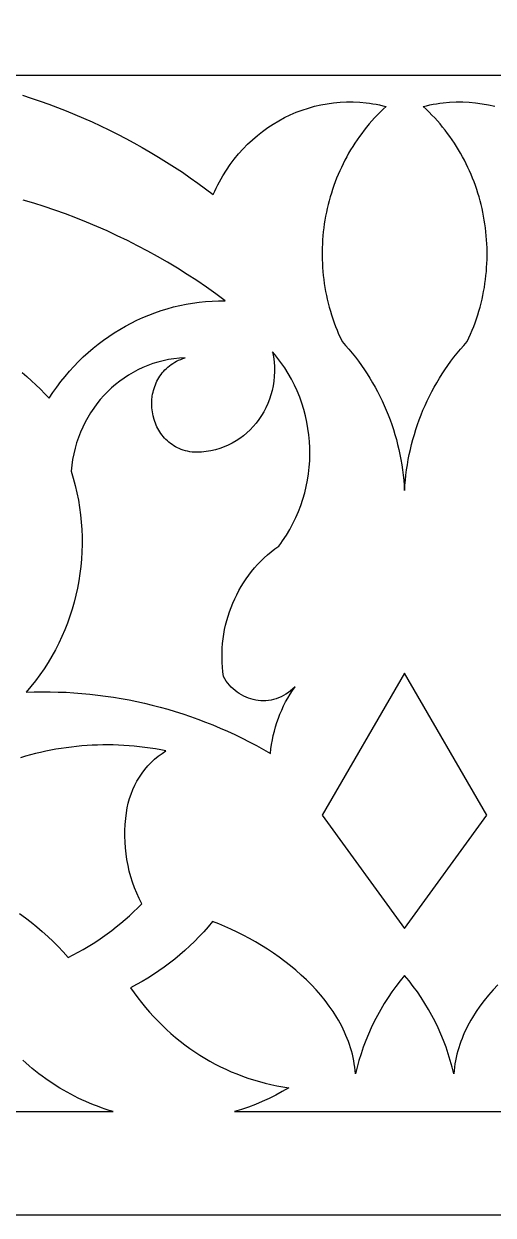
# Model space of a CAD drawing. Extents: x -1429 to -724, y 80 to 630.
# Drawn here: x -1150.8 to -1128.1, y 144.7 to 202.2 of the extents above; entities that cross this region are included whole.
import ezdxf

# ---------------------------------------------------------------- set-up
doc = ezdxf.new("R2010")
doc.units = 0
doc.layers.add('LAYER_1', color=18, linetype='CONTINUOUS')

msp = doc.modelspace()

# ---------------------------------------------------------------- linework, layer by layer
at = {"layer": 'LAYER_1'}
for points in [[(-784.299, 144.673), (-1369.299, 144.673), (-1369.299, 569.673), (-994.512, 569.673), (-784.299, 409.912)], [(-1138.726, 186.101), (-1138.695, 185.862), (-1138.678, 185.625), (-1138.675, 185.39), (-1138.685, 185.158), (-1138.708, 184.929), (-1138.743, 184.704), (-1138.791, 184.482), (-1138.85, 184.265), (-1138.921, 184.053), (-1139.003, 183.846), (-1139.095, 183.645), (-1139.198, 183.45), (-1139.311, 183.262), (-1139.433, 183.08), (-1139.565, 182.907), (-1139.706, 182.741), (-1139.856, 182.583), (-1140.013, 182.435), (-1140.179, 182.295), (-1140.352, 182.165), (-1140.533, 182.046), (-1140.72, 181.937), (-1140.913, 181.839), (-1141.113, 181.752), (-1141.319, 181.678), (-1141.53, 181.615), (-1141.746, 181.566), (-1141.967, 181.529), (-1142.192, 181.507), (-1142.422, 181.498), (-1142.655, 181.504), (-1142.765, 181.521), (-1142.873, 181.543), (-1142.977, 181.569), (-1143.079, 181.599), (-1143.177, 181.633), (-1143.272, 181.672), (-1143.364, 181.714), (-1143.452, 181.76), (-1143.538, 181.81), (-1143.62, 181.863), (-1143.699, 181.92), (-1143.774, 181.979), (-1143.847, 182.042), (-1143.916, 182.108), (-1143.982, 182.177), (-1144.045, 182.248), (-1144.104, 182.321), (-1144.16, 182.397), (-1144.213, 182.476), (-1144.262, 182.556), (-1144.308, 182.638), (-1144.351, 182.722), (-1144.391, 182.808), (-1144.427, 182.896), (-1144.459, 182.984), (-1144.489, 183.074), (-1144.537, 183.257), (-1144.572, 183.444), (-1144.593, 183.633), (-1144.6, 183.823), (-1144.593, 184.013), (-1144.573, 184.201), (-1144.557, 184.295), (-1144.538, 184.388), (-1144.515, 184.48), (-1144.489, 184.571), (-1144.459, 184.662), (-1144.426, 184.75), (-1144.389, 184.838), (-1144.349, 184.924), (-1144.305, 185.008), (-1144.257, 185.091), (-1144.206, 185.171), (-1144.151, 185.25), (-1144.092, 185.326), (-1144.03, 185.4), (-1143.964, 185.471), (-1143.894, 185.54), (-1143.821, 185.606), (-1143.744, 185.669), (-1143.663, 185.729), (-1143.579, 185.786), (-1143.491, 185.84), (-1143.399, 185.89), (-1143.304, 185.936), (-1143.204, 185.979), (-1143.101, 186.018), (-1142.994, 186.053), (-1143.263, 186.037), (-1143.529, 186.009), (-1143.791, 185.968), (-1144.049, 185.915), (-1144.303, 185.849), (-1144.552, 185.772), (-1144.796, 185.683), (-1145.036, 185.584), (-1145.27, 185.473), (-1145.498, 185.352), (-1145.72, 185.22), (-1145.936, 185.079), (-1146.146, 184.928), (-1146.348, 184.767), (-1146.544, 184.597), (-1146.732, 184.418), (-1146.912, 184.231), (-1147.084, 184.035), (-1147.248, 183.832), (-1147.404, 183.62), (-1147.55, 183.402), (-1147.687, 183.176), (-1147.815, 182.943), (-1147.933, 182.704), (-1148.041, 182.459), (-1148.139, 182.207), (-1148.226, 181.95), (-1148.302, 181.687), (-1148.367, 181.42), (-1148.42, 181.147), (-1148.462, 180.87), (-1148.491, 180.589), (-1148.386, 180.241), (-1148.293, 179.89), (-1148.212, 179.538), (-1148.142, 179.184), (-1148.083, 178.829), (-1148.036, 178.474), (-1148.001, 178.118), (-1147.977, 177.762), (-1147.964, 177.406), (-1147.963, 177.05), (-1147.972, 176.695), (-1147.993, 176.341), (-1148.025, 175.988), (-1148.068, 175.637), (-1148.122, 175.288), (-1148.187, 174.94), (-1148.263, 174.596), (-1148.35, 174.254), (-1148.447, 173.915), (-1148.555, 173.579), (-1148.674, 173.247), (-1148.803, 172.919), (-1148.943, 172.595), (-1149.093, 172.275), (-1149.253, 171.96), (-1149.424, 171.651), (-1149.605, 171.346), (-1149.797, 171.048), (-1149.998, 170.755), (-1150.21, 170.468), (-1150.431, 170.188), (-1150.663, 169.915), (-1150.277, 169.928), (-1149.892, 169.933), (-1149.507, 169.932), (-1149.122, 169.923), (-1148.738, 169.908), (-1148.355, 169.886), (-1147.972, 169.857), (-1147.59, 169.821), (-1147.209, 169.778), (-1146.829, 169.729), (-1146.45, 169.672), (-1146.072, 169.609), (-1145.695, 169.54), (-1145.32, 169.463), (-1144.945, 169.38), (-1144.573, 169.29), (-1144.201, 169.194), (-1143.832, 169.091), (-1143.464, 168.981), (-1143.097, 168.865), (-1142.733, 168.742), (-1142.371, 168.612), (-1142.01, 168.476), (-1141.652, 168.334), (-1141.295, 168.185), (-1140.941, 168.029), (-1140.59, 167.867), (-1140.241, 167.699), (-1139.894, 167.524), (-1139.55, 167.343), (-1139.208, 167.155), (-1138.869, 166.962), (-1138.847, 167.179), (-1138.817, 167.396), (-1138.779, 167.611), (-1138.735, 167.824), (-1138.684, 168.035), (-1138.627, 168.244), (-1138.562, 168.45), (-1138.49, 168.655), (-1138.412, 168.856), (-1138.328, 169.054), (-1138.237, 169.25), (-1138.139, 169.442), (-1138.035, 169.631), (-1137.925, 169.816), (-1137.808, 169.997), (-1137.685, 170.174), (-1137.79, 170.071), (-1137.898, 169.977), (-1138.009, 169.892), (-1138.123, 169.815), (-1138.238, 169.748), (-1138.356, 169.688), (-1138.476, 169.638), (-1138.597, 169.595), (-1138.719, 169.56), (-1138.842, 169.534), (-1138.965, 169.515), (-1139.089, 169.503), (-1139.212, 169.5), (-1139.336, 169.503), (-1139.458, 169.514), (-1139.579, 169.532), (-1139.699, 169.557), (-1139.818, 169.589), (-1139.934, 169.627), (-1140.049, 169.672), (-1140.161, 169.723), (-1140.27, 169.78), (-1140.376, 169.844), (-1140.478, 169.913), (-1140.577, 169.989), (-1140.672, 170.07), (-1140.762, 170.156), (-1140.848, 170.248), (-1140.929, 170.345), (-1141.005, 170.447), (-1141.075, 170.554), (-1141.139, 170.666), (-1141.169, 170.896), (-1141.191, 171.125), (-1141.204, 171.354), (-1141.21, 171.583), (-1141.208, 171.811), (-1141.198, 172.038), (-1141.18, 172.264), (-1141.155, 172.489), (-1141.123, 172.712), (-1141.082, 172.934), (-1141.035, 173.153), (-1140.98, 173.371), (-1140.918, 173.586), (-1140.849, 173.798), (-1140.773, 174.008), (-1140.689, 174.215), (-1140.599, 174.419), (-1140.502, 174.62), (-1140.399, 174.817), (-1140.288, 175.01), (-1140.172, 175.199), (-1140.048, 175.384), (-1139.918, 175.565), (-1139.782, 175.741), (-1139.64, 175.913), (-1139.491, 176.079), (-1139.337, 176.24), (-1139.176, 176.396), (-1139.009, 176.547), (-1138.837, 176.691), (-1138.659, 176.83), (-1138.475, 176.962), (-1138.377, 177.093), (-1138.283, 177.226), (-1138.104, 177.496), (-1137.939, 177.772), (-1137.786, 178.054), (-1137.647, 178.342), (-1137.52, 178.634), (-1137.407, 178.93), (-1137.307, 179.23), (-1137.22, 179.533), (-1137.145, 179.839), (-1137.084, 180.148), (-1137.036, 180.458), (-1137, 180.77), (-1136.978, 181.082), (-1136.968, 181.396), (-1136.972, 181.709), (-1136.988, 182.022), (-1137.017, 182.334), (-1137.06, 182.644), (-1137.114, 182.953), (-1137.182, 183.259), (-1137.263, 183.563), (-1137.356, 183.863), (-1137.462, 184.159), (-1137.581, 184.452), (-1137.713, 184.739), (-1137.858, 185.022), (-1138.015, 185.299), (-1138.185, 185.57), (-1138.367, 185.834), (-1138.563, 186.091), (-1138.665, 186.217), (-1138.771, 186.341)], [(-1136.369, 163.979), (-1132.396, 158.503), (-1128.423, 163.979), (-1132.396, 170.84)]]:
    msp.add_lwpolyline(points, close=True, dxfattribs=at)
for points in [[(-1110.016, 199.673), (-1154.776, 199.673)], [(-1150.847, 198.725), (-1150.42, 198.586), (-1149.994, 198.441), (-1149.57, 198.29), (-1149.148, 198.132), (-1148.729, 197.968), (-1148.312, 197.797), (-1147.897, 197.62), (-1147.484, 197.437), (-1147.074, 197.247), (-1146.667, 197.051), (-1146.262, 196.849), (-1145.86, 196.64), (-1145.46, 196.425), (-1145.063, 196.204), (-1144.67, 195.977), (-1144.279, 195.743), (-1143.891, 195.504), (-1143.506, 195.258), (-1143.124, 195.006), (-1142.746, 194.748), (-1142.37, 194.484), (-1141.999, 194.214), (-1141.63, 193.938), (-1141.561, 194.094), (-1141.489, 194.247), (-1141.414, 194.398), (-1141.337, 194.547), (-1141.173, 194.837), (-1140.998, 195.117), (-1140.812, 195.387), (-1140.617, 195.647), (-1140.412, 195.897), (-1140.197, 196.136), (-1139.974, 196.365), (-1139.742, 196.582), (-1139.502, 196.788), (-1139.254, 196.983), (-1138.999, 197.167), (-1138.736, 197.338), (-1138.468, 197.498), (-1138.193, 197.646), (-1137.913, 197.781), (-1137.627, 197.903), (-1137.336, 198.013), (-1137.041, 198.109), (-1136.742, 198.193), (-1136.439, 198.263), (-1136.133, 198.319), (-1135.823, 198.362), (-1135.512, 198.391), (-1135.198, 198.405), (-1134.882, 198.405), (-1134.565, 198.39), (-1134.248, 198.361), (-1134.088, 198.341), (-1133.929, 198.316), (-1133.77, 198.288), (-1133.611, 198.257), (-1133.452, 198.221), (-1133.293, 198.181), (-1133.436, 198.048), (-1133.577, 197.911), (-1133.714, 197.772), (-1133.847, 197.63), (-1133.978, 197.486), (-1134.105, 197.34), (-1134.229, 197.191), (-1134.349, 197.04), (-1134.466, 196.887), (-1134.58, 196.731), (-1134.69, 196.574), (-1134.797, 196.414), (-1134.901, 196.253), (-1135.001, 196.089), (-1135.098, 195.924), (-1135.191, 195.757), (-1135.281, 195.588), (-1135.368, 195.417), (-1135.451, 195.245), (-1135.53, 195.072), (-1135.606, 194.897), (-1135.679, 194.72), (-1135.748, 194.542), (-1135.813, 194.363), (-1135.875, 194.183), (-1135.933, 194.001), (-1135.988, 193.818), (-1136.04, 193.634), (-1136.087, 193.45), (-1136.131, 193.264), (-1136.172, 193.077), (-1136.209, 192.89), (-1136.242, 192.702), (-1136.272, 192.513), (-1136.298, 192.324), (-1136.32, 192.134), (-1136.339, 191.943), (-1136.354, 191.752), (-1136.365, 191.561), (-1136.373, 191.369), (-1136.377, 191.177), (-1136.377, 190.985), (-1136.373, 190.793), (-1136.366, 190.601), (-1136.355, 190.408), (-1136.34, 190.216), (-1136.321, 190.024), (-1136.299, 189.832), (-1136.273, 189.64), (-1136.243, 189.449), (-1136.209, 189.258), (-1136.171, 189.067), (-1136.129, 188.877), (-1136.084, 188.687), (-1136.035, 188.498), (-1135.982, 188.31), (-1135.924, 188.122), (-1135.863, 187.935), (-1135.798, 187.749), (-1135.73, 187.564), (-1135.657, 187.38), (-1135.58, 187.197), (-1135.499, 187.015), (-1135.415, 186.834), (-1135.248, 186.651), (-1135.085, 186.464), (-1134.927, 186.274), (-1134.773, 186.08), (-1134.623, 185.884), (-1134.478, 185.684), (-1134.338, 185.48), (-1134.202, 185.274), (-1134.07, 185.065), (-1133.944, 184.853), (-1133.822, 184.638), (-1133.704, 184.421), (-1133.592, 184.201), (-1133.484, 183.978), (-1133.38, 183.753), (-1133.282, 183.526), (-1133.189, 183.296), (-1133.1, 183.065), (-1133.017, 182.831), (-1132.938, 182.595), (-1132.864, 182.357), (-1132.796, 182.118), (-1132.733, 181.876), (-1132.674, 181.634), (-1132.621, 181.389), (-1132.573, 181.143), (-1132.53, 180.896), (-1132.493, 180.647), (-1132.461, 180.397), (-1132.434, 180.146), (-1132.413, 179.894), (-1132.396, 179.642), (-1132.379, 179.894), (-1132.358, 180.146), (-1132.331, 180.397), (-1132.299, 180.647), (-1132.261, 180.896), (-1132.219, 181.143), (-1132.171, 181.389), (-1132.118, 181.634), (-1132.059, 181.876), (-1131.996, 182.118), (-1131.927, 182.357), (-1131.854, 182.595), (-1131.775, 182.831), (-1131.692, 183.065), (-1131.603, 183.296), (-1131.51, 183.526), (-1131.411, 183.753), (-1131.308, 183.978), (-1131.2, 184.201), (-1131.088, 184.421), (-1130.97, 184.638), (-1130.848, 184.853), (-1130.721, 185.065), (-1130.59, 185.274), (-1130.454, 185.48), (-1130.313, 185.684), (-1130.168, 185.884), (-1130.019, 186.08), (-1129.865, 186.274), (-1129.707, 186.464), (-1129.544, 186.651), (-1129.377, 186.834), (-1129.293, 187.015), (-1129.212, 187.197), (-1129.135, 187.38), (-1129.062, 187.564), (-1128.993, 187.749), (-1128.928, 187.935), (-1128.867, 188.122), (-1128.81, 188.31), (-1128.757, 188.498), (-1128.708, 188.687), (-1128.662, 188.877), (-1128.621, 189.067), (-1128.583, 189.258), (-1128.549, 189.449), (-1128.519, 189.64), (-1128.493, 189.832), (-1128.47, 190.024), (-1128.452, 190.216), (-1128.437, 190.408), (-1128.426, 190.601), (-1128.418, 190.793), (-1128.415, 190.985), (-1128.415, 191.177), (-1128.419, 191.369), (-1128.427, 191.561), (-1128.438, 191.752), (-1128.453, 191.943), (-1128.472, 192.134), (-1128.494, 192.324), (-1128.52, 192.513), (-1128.55, 192.702), (-1128.583, 192.89), (-1128.62, 193.077), (-1128.66, 193.264), (-1128.704, 193.45), (-1128.752, 193.634), (-1128.803, 193.818), (-1128.858, 194.001), (-1128.917, 194.183), (-1128.979, 194.363), (-1129.044, 194.542), (-1129.113, 194.72), (-1129.186, 194.897), (-1129.262, 195.072), (-1129.341, 195.245), (-1129.424, 195.417), (-1129.511, 195.588), (-1129.601, 195.757), (-1129.694, 195.924), (-1129.791, 196.089), (-1129.891, 196.253), (-1129.994, 196.414), (-1130.101, 196.574), (-1130.212, 196.731), (-1130.326, 196.887), (-1130.443, 197.04), (-1130.563, 197.191), (-1130.687, 197.34), (-1130.814, 197.486), (-1130.944, 197.63), (-1131.078, 197.772), (-1131.215, 197.911), (-1131.355, 198.048), (-1131.499, 198.181), (-1131.34, 198.221), (-1131.181, 198.257), (-1131.022, 198.288), (-1130.863, 198.316), (-1130.703, 198.341), (-1130.544, 198.361), (-1130.226, 198.39), (-1129.91, 198.405), (-1129.594, 198.405), (-1129.28, 198.391), (-1128.968, 198.362), (-1128.659, 198.319), (-1128.353, 198.263), (-1128.05, 198.193)], [(-1150.856, 185.342), (-1150.63, 185.147), (-1150.408, 184.948), (-1150.189, 184.743), (-1149.973, 184.533), (-1149.762, 184.319), (-1149.555, 184.099), (-1149.373, 184.375), (-1149.184, 184.643), (-1148.988, 184.904), (-1148.785, 185.158), (-1148.575, 185.404), (-1148.359, 185.642), (-1148.136, 185.873), (-1147.906, 186.096), (-1147.671, 186.311), (-1147.43, 186.518), (-1147.183, 186.716), (-1146.931, 186.907), (-1146.674, 187.089), (-1146.411, 187.262), (-1146.144, 187.427), (-1145.872, 187.584), (-1145.596, 187.731), (-1145.315, 187.87), (-1145.03, 187.999), (-1144.742, 188.119), (-1144.45, 188.23), (-1144.154, 188.332), (-1143.856, 188.424), (-1143.554, 188.507), (-1143.249, 188.579), (-1142.942, 188.643), (-1142.632, 188.696), (-1142.32, 188.739), (-1142.006, 188.772), (-1141.691, 188.794), (-1141.373, 188.807), (-1141.054, 188.808), (-1141.508, 189.141), (-1141.966, 189.464), (-1142.428, 189.777), (-1142.894, 190.081), (-1143.365, 190.376), (-1143.839, 190.662), (-1144.317, 190.938), (-1144.798, 191.204), (-1145.283, 191.461), (-1145.772, 191.709), (-1146.264, 191.947), (-1146.758, 192.176), (-1147.256, 192.396), (-1147.757, 192.606), (-1148.26, 192.806), (-1148.766, 192.997), (-1149.275, 193.179), (-1149.786, 193.351), (-1150.299, 193.514), (-1150.815, 193.667)], [(-1150.981, 159.227), (-1150.7, 159.023), (-1150.423, 158.811), (-1150.151, 158.592), (-1149.884, 158.364), (-1149.622, 158.129), (-1149.366, 157.887), (-1149.116, 157.637), (-1148.871, 157.379), (-1148.632, 157.114), (-1148.387, 157.239), (-1148.145, 157.368), (-1147.905, 157.503), (-1147.668, 157.643), (-1147.435, 157.788), (-1147.204, 157.938), (-1146.976, 158.093), (-1146.752, 158.253), (-1146.531, 158.418), (-1146.313, 158.588), (-1146.098, 158.762), (-1145.887, 158.942), (-1145.68, 159.126), (-1145.476, 159.314), (-1145.276, 159.507), (-1145.079, 159.705), (-1145.206, 159.958), (-1145.323, 160.215), (-1145.429, 160.477), (-1145.525, 160.742), (-1145.609, 161.011), (-1145.684, 161.283), (-1145.747, 161.558), (-1145.8, 161.835), (-1145.841, 162.114), (-1145.872, 162.395), (-1145.892, 162.677), (-1145.9, 162.96), (-1145.898, 163.244), (-1145.884, 163.528), (-1145.859, 163.811), (-1145.823, 164.095), (-1145.786, 164.328), (-1145.736, 164.556), (-1145.675, 164.781), (-1145.601, 165), (-1145.517, 165.214), (-1145.421, 165.423), (-1145.314, 165.625), (-1145.197, 165.82), (-1145.07, 166.008), (-1144.932, 166.188), (-1144.785, 166.36), (-1144.629, 166.524), (-1144.463, 166.679), (-1144.289, 166.824), (-1144.106, 166.959), (-1143.915, 167.083), (-1144.17, 167.133), (-1144.425, 167.177), (-1144.679, 167.217), (-1144.934, 167.253), (-1145.189, 167.283), (-1145.444, 167.31), (-1145.699, 167.331), (-1145.953, 167.348), (-1146.207, 167.36), (-1146.462, 167.368), (-1146.715, 167.371), (-1146.969, 167.37), (-1147.222, 167.364), (-1147.474, 167.354), (-1147.726, 167.34), (-1147.978, 167.321), (-1148.229, 167.297), (-1148.479, 167.269), (-1148.729, 167.237), (-1148.978, 167.201), (-1149.226, 167.16), (-1149.473, 167.115), (-1149.719, 167.065), (-1149.964, 167.011), (-1150.208, 166.953), (-1150.452, 166.891), (-1150.694, 166.825), (-1150.935, 166.754)], [(-1127.895, 155.791), (-1128.127, 155.545), (-1128.348, 155.292), (-1128.559, 155.032), (-1128.759, 154.767), (-1128.947, 154.496), (-1129.122, 154.218), (-1129.205, 154.078), (-1129.284, 153.935), (-1129.36, 153.792), (-1129.432, 153.647), (-1129.501, 153.501), (-1129.566, 153.353), (-1129.627, 153.205), (-1129.684, 153.055), (-1129.737, 152.903), (-1129.786, 152.751), (-1129.831, 152.597), (-1129.871, 152.442), (-1129.908, 152.286), (-1129.939, 152.129), (-1129.967, 151.97), (-1129.989, 151.811), (-1130.007, 151.65), (-1130.02, 151.488), (-1130.101, 151.818), (-1130.191, 152.144), (-1130.29, 152.466), (-1130.399, 152.785), (-1130.517, 153.1), (-1130.645, 153.411), (-1130.781, 153.717), (-1130.926, 154.019), (-1131.08, 154.315), (-1131.243, 154.607), (-1131.414, 154.893), (-1131.593, 155.174), (-1131.782, 155.449), (-1131.978, 155.718), (-1132.182, 155.982), (-1132.396, 156.238), (-1132.609, 155.982), (-1132.814, 155.718), (-1133.01, 155.449), (-1133.198, 155.174), (-1133.378, 154.893), (-1133.549, 154.607), (-1133.712, 154.315), (-1133.866, 154.019), (-1134.011, 153.717), (-1134.147, 153.411), (-1134.274, 153.1), (-1134.392, 152.785), (-1134.501, 152.466), (-1134.601, 152.144), (-1134.691, 151.818), (-1134.771, 151.488), (-1134.785, 151.65), (-1134.802, 151.811), (-1134.825, 151.97), (-1134.852, 152.129), (-1134.884, 152.286), (-1134.92, 152.442), (-1134.961, 152.597), (-1135.006, 152.751), (-1135.055, 152.903), (-1135.108, 153.055), (-1135.165, 153.205), (-1135.226, 153.353), (-1135.291, 153.501), (-1135.359, 153.647), (-1135.432, 153.792), (-1135.508, 153.935), (-1135.587, 154.078), (-1135.67, 154.218), (-1135.845, 154.496), (-1136.033, 154.767), (-1136.233, 155.032), (-1136.444, 155.292), (-1136.665, 155.545), (-1136.896, 155.791), (-1137.137, 156.031), (-1137.386, 156.264), (-1137.642, 156.491), (-1137.906, 156.71), (-1138.176, 156.922), (-1138.451, 157.126), (-1138.732, 157.323), (-1139.017, 157.513), (-1139.306, 157.694), (-1139.597, 157.868), (-1139.891, 158.033), (-1140.186, 158.19), (-1140.483, 158.338), (-1140.779, 158.478), (-1141.075, 158.609), (-1141.369, 158.731), (-1141.662, 158.843), (-1141.871, 158.596), (-1142.085, 158.354), (-1142.306, 158.118), (-1142.531, 157.889), (-1142.762, 157.666), (-1142.999, 157.449), (-1143.24, 157.239), (-1143.486, 157.035), (-1143.738, 156.838), (-1143.994, 156.648), (-1144.255, 156.464), (-1144.52, 156.287), (-1144.789, 156.118), (-1145.063, 155.956), (-1145.341, 155.8), (-1145.623, 155.652), (-1145.452, 155.406), (-1145.276, 155.165), (-1145.094, 154.93), (-1144.906, 154.7), (-1144.714, 154.476), (-1144.516, 154.257), (-1144.314, 154.045), (-1144.106, 153.838), (-1143.894, 153.637), (-1143.678, 153.442), (-1143.456, 153.253), (-1143.231, 153.07), (-1143.001, 152.893), (-1142.767, 152.723), (-1142.529, 152.559), (-1142.287, 152.402), (-1142.042, 152.251), (-1141.792, 152.107), (-1141.54, 151.969), (-1141.284, 151.838), (-1141.024, 151.715), (-1140.762, 151.598), (-1140.496, 151.488), (-1140.228, 151.385), (-1139.957, 151.289), (-1139.683, 151.2), (-1139.407, 151.119), (-1139.128, 151.045), (-1138.847, 150.979), (-1138.564, 150.92), (-1138.278, 150.869), (-1137.991, 150.825), (-1138.303, 150.642), (-1138.619, 150.47), (-1138.94, 150.308), (-1139.266, 150.159), (-1139.595, 150.02), (-1139.928, 149.893), (-1140.265, 149.777), (-1140.604, 149.673), (-1124.187, 149.673)], [(-1163.237, 149.673), (-1146.458, 149.673), (-1146.651, 149.731), (-1146.843, 149.793), (-1147.034, 149.858), (-1147.224, 149.927), (-1147.412, 149.999), (-1147.599, 150.075), (-1147.785, 150.154), (-1147.969, 150.237), (-1148.151, 150.324), (-1148.332, 150.414), (-1148.512, 150.507), (-1148.689, 150.604), (-1148.865, 150.704), (-1149.04, 150.807), (-1149.212, 150.914), (-1149.383, 151.024), (-1149.552, 151.138), (-1149.719, 151.255), (-1149.884, 151.375), (-1150.047, 151.498), (-1150.208, 151.624), (-1150.367, 151.754), (-1150.524, 151.887), (-1150.678, 152.023), (-1150.83, 152.162)]]:
    msp.add_lwpolyline(points, dxfattribs=at)

doc.saveas('drawing.dxf')
